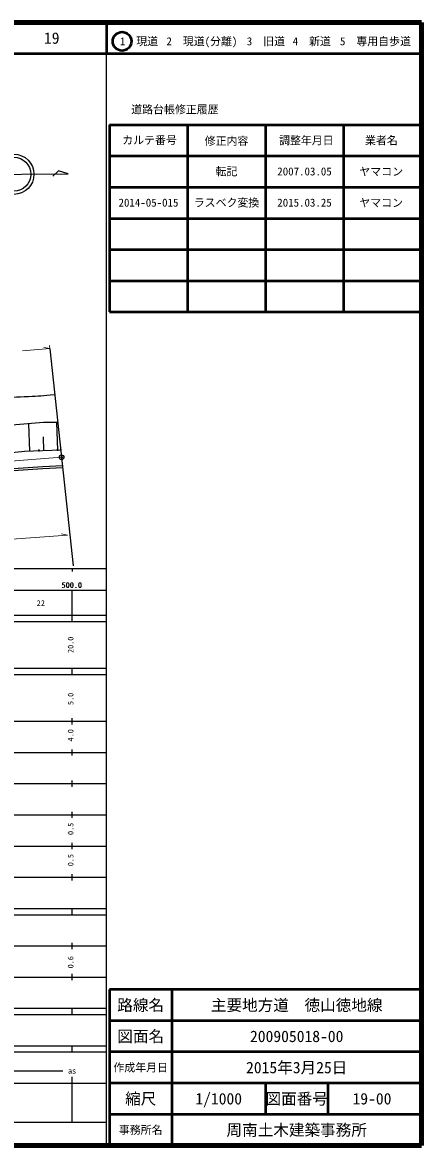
# Model space of a CAD drawing. Units: millimetres, scale not verified. Extents: x 40000 to 680000, y 20000 to 380000.
# Drawn here: x 552114 to 680000, y 20000 to 380000 of the extents above; entities that cross this region are included whole.
import ezdxf
from ezdxf.enums import TextEntityAlignment as Align

# ---------------------------------------------------------------- set-up
doc = ezdxf.new("R2010")
doc.units = ezdxf.units.MM
doc.header["$LTSCALE"] = 1000
doc.header["$PDMODE"] = 32
doc.header["$PDSIZE"] = 500
for name, color, linetype, lineweight in [('M-BGD', 7, 'Continuous', 25), ('M-BMK', 2, 'Continuous', 13), ('M-BMK-OTRS', 5, 'Continuous', 25), ('M-BMK-SRVR', 3, 'Continuous', 25), ('M-STR-HTXT', 7, 'Continuous', 13), ('M-STR-STRC', 7, 'Continuous', 25), ('M-TTL', 2, 'Continuous', 140), ('M-TTL-BAND', 7, 'Continuous', 25), ('M-TTL-FRAM', 2, 'Continuous', 50), ('M-TTL-LINE', 7, 'Continuous', 50)]:
    doc.layers.add(name, color=color, linetype=linetype, lineweight=lineweight)
doc.layers.add('M-OTRS', color=6, linetype='Continuous')
doc.layers.add('M-TTL-TXT', color=7, linetype='Continuous')
doc.styles.add('ＭＳ ゴシック', font='')
doc.styles.get('ＭＳ ゴシック').set_extended_font_data('MS Gothic')

msp = doc.modelspace()

# ---------------------------------------------------------------- linework, layer by layer
at = {"layer": 'M-BGD'}
for p, q in [((554520, 242550), (554204, 251390)), ((563401, 242868), (563084, 251749)), ((558961, 242709), (558802, 247150))]:
    msp.add_line(p, q, dxfattribs=at)
for points in [[(563449, 251749), (558801, 251752), (548759, 250963), (535935, 251016), (532179, 251660), (528531, 253109), (526063, 254182), (523648, 256328), (522092, 258280), (519850, 262747), (511230, 286733), (509522, 289605)], [(564946, 237834), (558613, 237520), (544302, 236599)], [(565010, 237236), (558647, 236921), (544340, 236000)]]:
    msp.add_lwpolyline(points, dxfattribs=at)
msp.add_open_spline([(562495, 260610), (558462, 260258), (557364, 260174), (554067, 260023), (550201, 259847), (548027, 259733), (544159, 259880), (541540, 259980), (540064, 260041), (537470, 260417), (536089, 260617), (535271, 260609), (533964, 261096), (532770, 261542), (532101, 261834), (531031, 262527), (530259, 263028), (529961, 263485), (529278, 264101), (528030, 265228), (527255, 265781), (526095, 266999), (525258, 267877), (524960, 268517), (524306, 269538), (522861, 271794), (522216, 273159), (520872, 275476), (519129, 278482), (517985, 280074), (516401, 283167), (515870, 284202), (515662, 284825), (515185, 285886), (514825, 286684), (514480, 287079), (514254, 287924), (514047, 288702), (513841, 289169), (513968, 289963), (514068, 290587), (514272, 290923), (514648, 291430), (515013, 291922), (515241, 292235), (515793, 292503), (516367, 292782), (516765, 292825), (517402, 292789), (518154, 292747), (518601, 292648), (519262, 292288), (520012, 291881), (520316, 291472), (520944, 290893), (521656, 290237), (521881, 289679), (522661, 289105), (523169, 288730), (523483, 288523), (524091, 288354), (524731, 288176), (525109, 288102), (525773, 288103), (526165, 288104), (526321, 288110), (526774, 288175)], degree=3, knots=[0, 0, 0, 0, 1, 1, 1, 2, 2, 2, 3, 3, 3, 4, 4, 4, 5, 5, 5, 6, 6, 6, 7, 7, 7, 8, 8, 8, 9, 9, 9, 10, 10, 10, 11, 11, 11, 12, 12, 12, 13, 13, 13, 14, 14, 14, 15, 15, 15, 16, 16, 16, 17, 17, 17, 18, 18, 18, 19, 19, 19, 20, 20, 20, 21, 21, 21, 22, 22, 22, 22], dxfattribs=at)
at = {"layer": 'M-BMK'}
msp.add_line((539689, 238750), (564645, 240628), dxfattribs=at)
at = {"layer": 'M-BMK-OTRS'}
msp.add_line((560901, 275427), (568390, 205829), dxfattribs=at)
at = {"layer": 'M-BMK-SRVR'}
msp.add_lwpolyline([(536802, 331222), (566800, 331506), (563667, 332467), (561810, 330747)], dxfattribs=at)
for centre, radius in [((549334, 331341), 6451), ((549334, 331341), 5458), ((564645, 240628), 750)]:
    msp.add_circle(centre, radius, dxfattribs=at)
msp.add_point((564645, 240628), dxfattribs=at)
at = {"layer": 'M-OTRS'}
msp.add_point((564645, 240628), dxfattribs=at)
at = {"layer": 'M-STR-HTXT'}
for p, q in [((552114, 274784), (560899, 275445)), ((560899, 275445), (558967, 275801)), ((560792, 276440), (560901, 275427)), ((566521, 215699), (564589, 216055)), ((502931, 210914), (566521, 215699))]:
    msp.add_line(p, q, dxfattribs=at)
at = {"layer": 'M-STR-STRC'}
msp.add_lwpolyline([(564400, 242904), (552787, 242488), (544631, 241666)], dxfattribs=at)
for centre in [(557401, 242766), (563397, 242980)]:
    msp.add_circle(centre, 100, dxfattribs=at)
for centre, radius, start, end in [((557401, 242766), 188, 325.17797, 218.91777), ((557401, 242766), 150, 313.45749, 230.63825), ((557401, 242766), 112, 272.04792, 272.04782), ((563397, 242980), 188, 325.17797, 218.91777), ((563397, 242980), 150, 313.45749, 230.63825), ((563397, 242980), 112, 272.04792, 272.04782), ((564395, 243054), 150, 272.04787, 92.04787)]:
    msp.add_arc(centre, radius, start, end, dxfattribs=at)
at = {"layer": 'M-TTL'}
for p, q in [((680000, 380000), (40000, 380000)), ((680000, 380000), (40000, 380000)), ((680000, 20000), (680000, 380000)), ((680000, 20000), (680000, 380000)), ((40000, 20000), (680000, 20000)), ((40000, 20000), (680000, 20000))]:
    msp.add_line(p, q, dxfattribs=at)
at = {"layer": 'M-TTL-BAND'}
for p, q in [((579000, 20000), (579000, 370000)), ((579000, 20000), (579000, 370000)), ((40000, 205000), (579000, 205000)), ((40000, 205000), (579000, 205000)), ((568000, 205000), (568000, 204000)), ((568000, 205000), (568000, 204000)), ((68000, 198000), (579000, 198000)), ((68000, 198000), (579000, 198000)), ((568000, 188000), (568000, 198000)), ((40000, 190000), (579000, 190000)), ((40000, 190000), (579000, 190000)), ((40000, 188000), (579000, 188000)), ((40000, 188000), (579000, 188000)), ((40000, 173000), (579000, 173000)), ((40000, 173000), (579000, 173000)), ((568000, 171000), (568000, 173000)), ((40000, 171000), (579000, 171000)), ((40000, 171000), (579000, 171000)), ((40000, 156000), (579000, 156000)), ((40000, 156000), (579000, 156000)), ((568000, 155000), (568000, 157000)), ((46000, 146000), (579000, 146000)), ((46000, 146000), (579000, 146000)), ((568000, 145000), (568000, 147000)), ((568000, 135000), (568000, 137000)), ((52000, 136000), (579000, 136000)), ((52000, 136000), (579000, 136000)), ((46000, 126000), (579000, 126000)), ((46000, 126000), (579000, 126000)), ((568000, 125000), (568000, 127000)), ((52000, 116000), (579000, 116000)), ((52000, 116000), (579000, 116000)), ((568000, 115000), (568000, 117000)), ((46000, 106000), (579000, 106000)), ((46000, 106000), (579000, 106000)), ((568000, 105000), (568000, 107000)), ((40000, 96000), (579000, 96000)), ((40000, 96000), (579000, 96000)), ((40000, 94000), (579000, 94000)), ((40000, 94000), (579000, 94000)), ((568000, 94000), (568000, 96000)), ((49000, 84000), (579000, 84000)), ((49000, 84000), (579000, 84000)), ((568000, 83000), (568000, 85000)), ((40000, 74000), (579000, 74000)), ((40000, 74000), (579000, 74000)), ((568000, 73000), (568000, 75000)), ((40000, 64000), (579000, 64000)), ((40000, 64000), (579000, 64000)), ((40000, 62000), (579000, 62000)), ((40000, 62000), (579000, 62000)), ((568000, 62000), (568000, 64000)), ((40000, 52000), (579000, 52000)), ((40000, 52000), (579000, 52000)), ((568000, 50000), (568000, 52000)), ((40000, 50000), (579000, 50000)), ((40000, 50000), (579000, 50000)), ((505500, 44000), (565000, 44000)), ((40000, 40000), (579000, 40000)), ((40000, 40000), (579000, 40000)), ((568000, 27500), (568000, 42000)), ((68000, 27500), (579000, 27500)), ((68000, 27500), (579000, 27500))]:
    msp.add_line(p, q, dxfattribs=at)
at = {"layer": 'M-TTL-FRAM'}
for p, q in [((580000, 347197), (580000, 287197)), ((580000, 347197), (680000, 347197)), ((580000, 347197), (580000, 287197)), ((580000, 347197), (680000, 347197)), ((580000, 287197), (680000, 287197)), ((580000, 287197), (680000, 287197)), ((680000, 70000), (580000, 70000)), ((580000, 70000), (580000, 20000)), ((680000, 70000), (580000, 70000)), ((580000, 70000), (580000, 20000))]:
    msp.add_line(p, q, dxfattribs=at)
at = {"layer": 'M-TTL-LINE'}
for p, q in [((579000, 380000), (579000, 370000)), ((579000, 380000), (579000, 370000)), ((40000, 370000), (680000, 370000)), ((40000, 370000), (680000, 370000)), ((605000, 347197), (605000, 287197)), ((605000, 347197), (605000, 287197)), ((630000, 347197), (630000, 287197)), ((630000, 347197), (630000, 287197)), ((655000, 347197), (655000, 287197)), ((655000, 347197), (655000, 287197)), ((580000, 337197), (680000, 337197)), ((580000, 337197), (680000, 337197)), ((580000, 327197), (680000, 327197)), ((580000, 327197), (680000, 327197)), ((580000, 317197), (680000, 317197)), ((580000, 317197), (680000, 317197)), ((580000, 307197), (680000, 307197)), ((580000, 307197), (680000, 307197)), ((580000, 297197), (680000, 297197)), ((580000, 297197), (680000, 297197)), ((600000, 70000), (600000, 20000)), ((600000, 70000), (600000, 20000)), ((680000, 60000), (580000, 60000)), ((680000, 60000), (580000, 60000)), ((680000, 50000), (580000, 50000)), ((680000, 50000), (580000, 50000)), ((680000, 40000), (580000, 40000)), ((680000, 40000), (580000, 40000)), ((630000, 40000), (630000, 30000)), ((630000, 40000), (630000, 30000)), ((650000, 40000), (650000, 30000)), ((650000, 40000), (650000, 30000)), ((680000, 30000), (580000, 30000)), ((680000, 30000), (580000, 30000))]:
    msp.add_line(p, q, dxfattribs=at)
msp.add_circle((584031, 373958), 3000, dxfattribs=at)
msp.add_circle((584031, 373958), 3000, dxfattribs=at)

# ---------------------------------------------------------------- texts
at = {"layer": 'M-TTL-BAND', "style": 'ＭＳ ゴシック'}
for s, p in [('500.0', (567844, 198195)), ('500.0', (567844, 198195)), ('500.0', (568000, 198195)), ('22', (558000, 192405)), ('as', (568000, 42500))]:
    msp.add_text(s, height=1833, dxfattribs=at).set_placement(p, align=Align.BOTTOM_CENTER)
for s, p in [('20.0', (569000, 180500)), ('5.0', (569000, 163174)), ('4.0', (569000, 151500)), ('0.5', (569000, 121500)), ('0.5', (569000, 111500)), ('0.6', (569000, 78764))]:
    msp.add_text(s, height=1833, rotation=90, dxfattribs=at).set_placement(p, align=Align.BOTTOM_CENTER)
at = {"layer": 'M-TTL-TXT', "style": 'ＭＳ ゴシック'}
for s, height, p in [('19', 3666, (561497, 375000)), ('1\u3000現道', 2566, (589448, 373958)), ('1\u3000現道', 2566, (589448, 373958)), ('2\u3000現道(分離)', 2566, (609619, 373958)), ('2\u3000現道(分離)', 2566, (609619, 373958)), ('3\u3000旧道', 2566, (630121, 373958)), ('3\u3000旧道', 2566, (630121, 373958)), ('4\u3000新道', 2566, (644824, 373958)), ('4\u3000新道', 2566, (644824, 373958)), ('5\u3000専用自歩道', 2566, (665228, 373958)), ('5\u3000専用自歩道', 2566, (665228, 373958)), ('道路台帳修正履歴', 2566, (600968, 352113)), ('道路台帳修正履歴', 2566, (600968, 352113)), ('カルテ番号', 2566, (592839, 342277)), ('カルテ番号', 2566, (592839, 342277)), ('修正内容', 2566, (617509, 342023)), ('修正内容', 2566, (617509, 342023)), ('調整年月日', 2566, (643089, 342197)), ('調整年月日', 2566, (643089, 342197)), ('業者名', 2566, (667134, 342197)), ('業者名', 2566, (667134, 342197)), ('転記', 2566, (617500, 332245)), ('2007.03.05', 2566, (642500, 332245)), ('ヤマコン', 2566, (667077, 332189)), ('2014-05-015', 2566, (592500, 322245)), ('ラスベク変換', 2566, (617500, 322245)), ('2015.03.25', 2566, (642500, 322245)), ('ヤマコン', 2566, (667077, 322189)), ('路線名', 3666, (590000, 65000)), ('路線名', 3666, (590000, 65000)), ('路線名', 3666, (590000, 65000)), ('路線名', 3666, (590000, 65000)), ('主要地方道\u3000徳山徳地線', 3666, (640000, 65000)), ('主要地方道\u3000徳山徳地線', 3666, (640000, 65000)), ('図面名', 3666, (590000, 55000)), ('図面名', 3666, (590000, 55000)), ('図面名', 3666, (590000, 55000)), ('図面名', 3666, (590000, 55000)), ('200905018-00', 3666, (640000, 55000)), ('200905018-00', 3666, (640000, 55000)), ('2015年3月25日', 3666, (640000, 45000)), ('2015年3月25日', 3666, (640000, 45000)), ('作成年月日', 2566, (590000, 45000)), ('作成年月日', 2566, (590000, 45000)), ('作成年月日', 2566, (590000, 45000)), ('作成年月日', 2566, (590000, 45000)), ('縮尺', 3666, (590000, 35000)), ('縮尺', 3666, (590000, 35000)), ('縮尺', 3666, (590000, 35000)), ('縮尺', 3666, (590000, 35000)), ('1/1000', 3666, (615000, 35000)), ('1/1000', 3666, (615000, 35000)), ('図面番号', 3666, (640000, 35000)), ('図面番号', 3666, (640000, 35000)), ('図面番号', 3666, (640000, 35000)), ('図面番号', 3666, (640000, 35000)), ('19-00', 3666, (664125, 35000)), ('19-00', 3666, (664125, 35000)), ('事務所名', 2566, (590000, 25000)), ('事務所名', 2566, (590000, 25000)), ('事務所名', 2566, (590000, 25000)), ('事務所名', 2566, (590000, 25000)), ('周南土木建築事務所', 3666, (640000, 25000))]:
    msp.add_text(s, height=height, dxfattribs=at).set_placement(p, align=Align.MIDDLE_CENTER)

doc.saveas('drawing.dxf')
